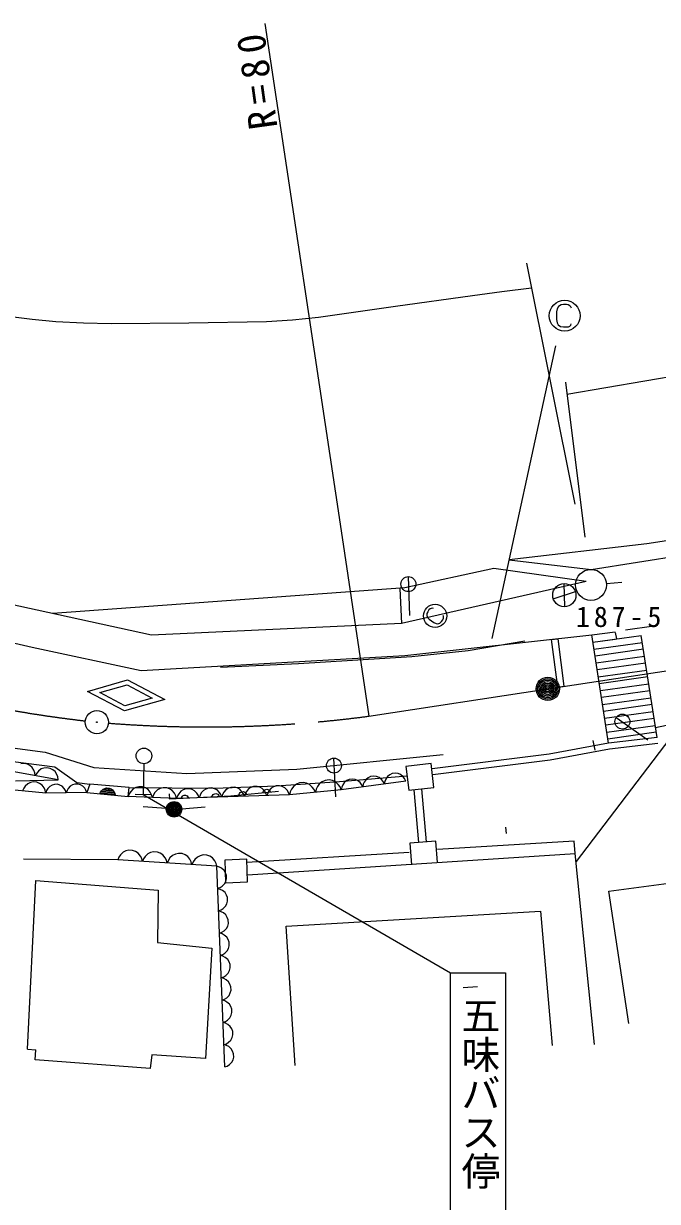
# Model space of a CAD drawing. Units: millimetres, scale not verified. Extents: x 40000 to 680000, y 20000 to 380000.
# Drawn here: x 257710 to 298484, y 243698 to 319413 of the extents above; entities that cross this region are included whole.
import ezdxf
from ezdxf.enums import TextEntityAlignment as Align

# ---------------------------------------------------------------- set-up
doc = ezdxf.new("R2010")
doc.units = ezdxf.units.MM
doc.header["$LTSCALE"] = 1000
doc.linetypes.add('CHAIN', pattern=[18.5, 12, -1.5, 3.5, -1.5])
doc.layers.add('S-BGD', color=7, linetype='Continuous', lineweight=13)
doc.styles.add('@ＭＳ ゴシック', font='')
doc.styles.add('ＭＳ ゴシック', font='')
doc.styles.get('@ＭＳ ゴシック').set_extended_font_data('@MS Gothic')
doc.styles.get('ＭＳ ゴシック').set_extended_font_data('MS Gothic')

msp = doc.modelspace()

# ---------------------------------------------------------------- linework, layer by layer
at = {"layer": 'S-BGD'}
for p, q in [((273224, 319413), (278133, 286800)), ((290064, 304019), (293162, 288529)), ((286587, 301943), (288480, 302182)), ((288480, 302182), (290384, 302417)), ((281633, 301257), (286587, 301943)), ((292441, 301359), (292286, 301329)), ((292636, 301359), (292441, 301359)), ((292751, 301329), (292636, 301359)), ((256726, 300613), (258259, 300406)), ((276689, 300549), (281633, 301257)), ((292031, 301079), (291991, 300879)), ((291991, 300879), (291991, 300389)), ((292126, 301219), (292031, 301079)), ((292286, 301329), (292126, 301219)), ((292665, 295599), (324735, 301048)), ((292846, 301274), (292751, 301329)), ((292916, 301204), (292846, 301274)), ((292956, 301109), (292916, 301204)), ((258259, 300406), (259797, 300259)), ((259797, 300259), (261561, 300171)), ((261561, 300171), (263340, 300142)), ((263340, 300142), (268337, 300172)), ((268337, 300172), (273330, 300254)), ((273330, 300254), (275011, 300372)), ((275011, 300372), (276689, 300549)), ((291991, 300389), (292031, 300179)), ((292031, 300179), (292106, 300054)), ((292106, 300054), (292251, 299949)), ((292251, 299949), (292431, 299909)), ((292431, 299909), (292621, 299909)), ((292621, 299909), (292766, 299924)), ((292766, 299924), (292841, 299969)), ((292841, 299969), (292911, 300034)), ((292911, 300034), (292941, 300104)), ((291935, 298699), (287821, 279891)), ((292571, 296360), (293805, 286392)), ((326568, 290408), (297811, 285966)), ((294220, 284322), (326663, 289445)), ((278133, 286800), (279926, 274891)), ((297811, 285966), (288948, 284945)), ((288948, 284945), (294220, 284322)), ((265938, 280091), (247267, 284192)), ((287964, 284378), (282239, 283131)), ((293891, 283545), (287964, 284378)), ((293891, 283545), (282019, 280847)), ((293891, 283545), (282019, 280847)), ((282442, 283859), (282543, 281367)), ((292471, 283416), (292514, 281925)), ((295206, 283411), (296202, 283495)), ((282239, 283131), (259584, 281487)), ((281913, 283108), (282019, 280847)), ((291783, 282443), (293203, 282899)), ((246388, 282034), (258260, 279336)), ((283789, 281725), (283704, 281606)), ((283857, 281783), (283789, 281725)), ((283932, 281817), (283857, 281783)), ((284005, 281829), (283932, 281817)), ((284080, 281813), (284005, 281829)), ((283655, 281498), (283654, 281352)), ((283654, 281352), (283698, 281233)), ((283704, 281606), (283655, 281498)), ((283698, 281233), (283803, 281122)), ((283803, 281122), (284103, 280910)), ((284103, 280910), (284249, 280844)), ((284485, 280879), (284588, 280971)), ((284588, 280971), (284670, 281088)), ((284670, 281088), (284724, 281183)), ((284719, 281320), (284689, 281368)), ((284729, 281249), (284719, 281320)), ((284724, 281183), (284729, 281249)), ((282019, 280847), (265938, 280091)), ((284249, 280844), (284358, 280835)), ((284358, 280835), (284485, 280879)), ((294258, 280114), (295764, 280304)), ((295769, 280279), (295844, 279857)), ((296429, 280444), (298242, 280708)), ((282235, 278796), (294258, 280114)), ((289961, 279723), (286316, 279093)), ((291679, 279821), (292075, 279873)), ((292075, 276758), (291679, 279821)), ((292075, 279873), (292472, 276810)), ((295333, 273163), (294258, 280114)), ((294330, 279648), (297446, 280078)), ((294330, 279648), (295762, 279847)), ((294399, 279203), (297515, 279636)), ((298461, 273531), (297446, 280078)), ((258260, 279336), (265275, 277825)), ((265275, 277825), (282235, 278796)), ((282675, 278712), (275390, 278254)), ((286316, 279093), (282675, 278712)), ((297584, 279191), (294467, 278758)), ((294536, 278314), (297653, 278746)), ((275390, 278254), (270384, 278029)), ((297722, 278301), (294605, 277869)), ((261816, 276487), (264406, 277223)), ((264406, 277223), (266789, 275970)), ((294674, 277424), (297791, 277857)), ((297859, 277412), (294743, 276979)), ((298362, 274168), (314457, 277476)), ((264199, 275234), (261816, 276487)), ((262620, 276403), (264373, 276902)), ((264233, 275555), (262620, 276403)), ((264373, 276902), (265986, 276054)), ((292075, 276758), (292472, 276810)), ((294811, 276534), (297928, 276967)), ((297997, 276522), (294880, 276090)), ((266789, 275970), (264199, 275234)), ((265986, 276054), (264233, 275555)), ((294949, 275645), (298066, 276078)), ((298135, 275633), (295018, 275200)), ((295087, 274755), (298204, 275188)), ((244788, 274481), (259102, 272580)), ((298273, 274743), (295156, 274311)), ((295224, 273866), (298342, 274299)), ((295838, 274816), (297874, 273376)), ((299284, 273450), (293260, 265548)), ((294329, 273337), (294454, 272699)), ((298410, 273854), (295293, 273421)), ((298461, 273531), (295333, 273163)), ((247694, 273142), (259726, 271632)), ((259102, 272580), (262229, 271599)), ((295333, 273163), (291525, 272453)), ((295393, 272767), (291586, 272058)), ((298507, 273133), (295393, 272767)), ((257727, 271847), (257543, 271823)), ((257956, 271806), (257727, 271847)), ((265443, 271837), (265400, 269865)), ((275286, 271476), (284699, 272427)), ((277651, 272196), (277765, 269704)), ((283935, 271846), (282307, 271660)), ((284111, 270313), (283935, 271846)), ((291525, 272453), (283995, 271507)), ((291586, 272058), (284045, 271110)), ((259945, 270804), (255512, 271608)), ((258119, 271719), (257956, 271806)), ((258266, 271601), (258119, 271719)), ((258380, 271412), (258266, 271601)), ((258443, 271252), (258380, 271412)), ((258467, 271072), (258443, 271252)), ((258557, 271231), (258467, 271072)), ((258668, 271360), (258557, 271231)), ((258842, 271496), (258668, 271360)), ((259020, 271555), (258842, 271496)), ((259204, 271579), (259020, 271555)), ((259433, 271538), (259204, 271579)), ((259597, 271451), (259433, 271538)), ((259743, 271333), (259597, 271451)), ((259726, 271632), (261138, 270634)), ((259858, 271144), (259743, 271333)), ((259920, 270984), (259858, 271144)), ((262229, 271599), (268208, 271200)), ((268208, 271200), (275286, 271476)), ((278035, 270682), (282376, 271062)), ((281264, 271122), (281123, 271019)), ((281420, 271196), (281264, 271122)), ((281634, 271226), (281420, 271196)), ((281804, 271196), (281634, 271226)), ((281967, 271134), (281804, 271196)), ((282123, 271000), (281967, 271134)), ((282307, 271660), (282483, 270127)), ((259146, 269952), (248620, 270950)), ((257184, 270745), (259945, 270804)), ((257819, 270400), (257719, 270262)), ((257981, 270551), (257819, 270400)), ((258155, 270626), (257981, 270551)), ((258337, 270666), (258155, 270626)), ((258570, 270644), (258337, 270666)), ((258742, 270570), (258570, 270644)), ((258899, 270464), (258742, 270570)), ((259029, 270285), (258899, 270464)), ((259398, 270378), (259271, 270232)), ((259542, 270458), (259398, 270378)), ((259696, 270509), (259542, 270458)), ((259900, 270511), (259696, 270509)), ((260055, 270463), (259900, 270511)), ((259945, 270804), (259920, 270984)), ((260201, 270386), (260055, 270463)), ((260330, 270242), (260201, 270386)), ((260713, 270390), (260587, 270245)), ((260857, 270471), (260713, 270390)), ((261012, 270521), (260857, 270471)), ((261215, 270523), (261012, 270521)), ((261138, 270634), (261966, 270512)), ((261370, 270475), (261215, 270523)), ((261516, 270398), (261370, 270475)), ((261645, 270254), (261516, 270398)), ((261966, 270512), (261776, 269976)), ((264499, 270317), (261966, 270512)), ((264439, 269730), (264499, 270317)), ((264499, 270317), (269998, 270268)), ((264941, 270306), (264765, 270220)), ((265127, 270356), (264941, 270306)), ((265368, 270346), (265127, 270356)), ((265549, 270279), (265368, 270346)), ((269998, 270268), (273968, 270414)), ((271054, 270317), (270885, 270257)), ((271279, 270324), (271054, 270317)), ((271452, 270275), (271279, 270324)), ((272337, 270304), (272180, 270212)), ((272506, 270364), (272337, 270304)), ((272731, 270371), (272506, 270364)), ((272903, 270322), (272731, 270371)), ((273066, 270240), (272903, 270322)), ((273789, 270351), (273632, 270258)), ((273958, 270411), (273789, 270351)), ((274183, 270418), (273958, 270411)), ((273968, 270414), (278035, 270682)), ((274355, 270369), (274183, 270418)), ((274518, 270287), (274355, 270369)), ((275087, 270397), (274943, 270198)), ((275261, 270516), (275087, 270397)), ((275450, 270598), (275261, 270516)), ((275708, 270623), (275450, 270598)), ((275910, 270580), (275708, 270623)), ((276104, 270498), (275910, 270580)), ((276284, 270331), (276104, 270498)), ((276400, 270179), (276284, 270331)), ((276609, 270364), (276529, 270192)), ((276753, 270563), (276609, 270364)), ((276927, 270681), (276753, 270563)), ((277116, 270763), (276927, 270681)), ((277374, 270789), (277116, 270763)), ((277576, 270746), (277374, 270789)), ((277769, 270664), (277576, 270746)), ((277950, 270497), (277769, 270664)), ((278066, 270344), (277950, 270497)), ((278148, 270159), (278066, 270344)), ((282298, 270724), (278148, 270159)), ((278181, 270326), (278148, 270159)), ((278243, 270471), (278181, 270326)), ((278357, 270642), (278243, 270471)), ((278498, 270746), (278357, 270642)), ((278653, 270820), (278498, 270746)), ((278868, 270849), (278653, 270820)), ((279037, 270819), (278868, 270849)), ((279201, 270757), (279037, 270819)), ((279356, 270623), (279201, 270757)), ((279458, 270499), (279356, 270623)), ((279531, 270347), (279458, 270499)), ((279565, 270514), (279531, 270347)), ((279626, 270660), (279565, 270514)), ((279740, 270830), (279626, 270660)), ((279881, 270934), (279740, 270830)), ((280036, 271008), (279881, 270934)), ((280251, 271037), (280036, 271008)), ((280420, 271008), (280251, 271037)), ((280584, 270945), (280420, 271008)), ((280740, 270811), (280584, 270945)), ((280841, 270688), (280740, 270811)), ((280914, 270536), (280841, 270688)), ((280948, 270702), (280914, 270536)), ((281009, 270848), (280948, 270702)), ((281123, 271019), (281009, 270848)), ((282224, 270876), (282123, 271000)), ((282298, 270724), (282224, 270876)), ((282483, 270127), (284111, 270313)), ((257719, 270262), (257642, 270094)), ((259106, 270130), (259029, 270285)), ((259146, 269952), (259106, 270130)), ((259197, 270103), (259146, 269952)), ((261776, 269976), (259146, 269952)), ((259271, 270232), (259197, 270103)), ((260410, 270115), (260330, 270242)), ((260461, 269964), (260410, 270115)), ((260512, 270116), (260461, 269964)), ((260587, 270245), (260512, 270116)), ((261725, 270127), (261645, 270254)), ((261776, 269976), (261725, 270127)), ((261776, 269976), (264439, 269730)), ((262610, 269899), (262660, 270010)), ((263606, 269807), (262610, 269899)), ((262641, 269959), (263587, 269872)), ((262660, 270010), (262726, 270102)), ((263567, 269936), (262671, 270019)), ((262714, 270078), (263533, 270002)), ((262726, 270102), (262834, 270202)), ((263494, 270069), (262770, 270135)), ((262834, 270202), (262949, 270252)), ((262835, 270192), (263438, 270137)), ((262949, 270252), (263069, 270279)), ((263326, 270210), (262955, 270244)), ((263069, 270279), (263224, 270264)), ((263224, 270264), (263337, 270216)), ((263337, 270216), (263441, 270146)), ((263441, 270146), (263528, 270028)), ((263528, 270028), (263579, 269925)), ((263579, 269925), (263606, 269807)), ((264510, 269907), (264439, 269730)), ((267557, 269594), (264439, 269730)), ((264606, 270055), (264510, 269907)), ((264765, 270220), (264606, 270055)), ((264890, 269876), (265902, 269854)), ((265400, 269865), (285182, 258385)), ((265716, 270178), (265549, 270279)), ((265861, 270000), (265716, 270178)), ((265948, 269844), (265861, 270000)), ((265998, 269662), (265948, 269844)), ((266068, 269839), (265998, 269662)), ((266165, 269987), (266068, 269839)), ((266324, 270152), (266165, 269987)), ((266500, 270238), (266324, 270152)), ((266685, 270288), (266500, 270238)), ((266927, 270278), (266685, 270288)), ((267108, 270211), (266927, 270278)), ((267077, 269890), (267104, 269547)), ((271048, 269753), (267104, 269547)), ((267275, 270110), (267108, 270211)), ((267419, 269932), (267275, 270110)), ((267506, 269776), (267419, 269932)), ((267557, 269594), (267506, 269776)), ((274816, 269828), (267557, 269594)), ((267610, 269763), (267557, 269594)), ((267689, 269907), (267610, 269763)), ((267825, 270071), (267689, 269907)), ((267982, 270164), (267825, 270071)), ((267840, 269585), (267857, 269644)), ((267857, 269644), (267885, 269694)), ((267885, 269694), (267929, 269751)), ((267929, 269751), (267983, 269784)), ((268151, 270224), (267982, 270164)), ((267983, 269784), (268040, 269805)), ((268040, 269805), (268118, 269809)), ((268118, 269809), (268177, 269794)), ((268376, 270231), (268151, 270224)), ((268177, 269794), (268234, 269767)), ((268234, 269767), (268285, 269715)), ((268285, 269715), (268318, 269668)), ((268318, 269668), (268340, 269611)), ((268548, 270182), (268376, 270231)), ((268711, 270100), (268548, 270182)), ((268857, 269945), (268711, 270100)), ((268949, 269806), (268857, 269945)), ((269009, 269641), (268949, 269806)), ((269061, 269810), (269009, 269641)), ((269140, 269954), (269061, 269810)), ((269277, 270118), (269140, 269954)), ((269434, 270210), (269277, 270118)), ((269602, 270270), (269434, 270210)), ((269828, 270278), (269602, 270270)), ((269812, 269689), (269829, 269747)), ((270000, 270229), (269828, 270278)), ((269829, 269747), (269856, 269797)), ((269856, 269797), (269901, 269855)), ((269901, 269855), (269954, 269887)), ((269954, 269887), (270012, 269908)), ((270162, 270147), (270000, 270229)), ((270012, 269908), (270089, 269912)), ((270089, 269912), (270149, 269898)), ((270149, 269898), (270206, 269871)), ((270309, 269992), (270162, 270147)), ((270206, 269871), (270257, 269818)), ((270257, 269818), (270290, 269771)), ((270290, 269771), (270311, 269715)), ((270401, 269853), (270309, 269992)), ((270461, 269688), (270401, 269853)), ((270513, 269856), (270461, 269688)), ((270592, 270001), (270513, 269856)), ((270729, 270165), (270592, 270001)), ((270885, 270257), (270729, 270165)), ((274116, 270059), (271048, 269753)), ((271614, 270193), (271452, 270275)), ((271566, 269805), (271580, 269864)), ((271580, 269864), (271605, 269915)), ((271605, 269915), (271647, 269975)), ((271761, 270038), (271614, 270193)), ((271647, 269975), (271699, 270010)), ((271699, 270010), (271755, 270033)), ((271755, 270033), (271833, 270041)), ((271853, 269900), (271761, 270038)), ((271833, 270041), (271893, 270030)), ((271912, 269734), (271853, 269900)), ((271893, 270030), (271950, 270005)), ((271965, 269903), (271912, 269734)), ((271950, 270005), (272004, 269955)), ((272044, 270047), (271965, 269903)), ((272004, 269955), (272039, 269910)), ((272039, 269910), (272063, 269854)), ((272180, 270212), (272044, 270047)), ((273213, 270085), (273066, 270240)), ((273100, 269958), (273114, 270017)), ((273114, 270017), (273139, 270068)), ((273139, 270068), (273181, 270128)), ((273181, 270128), (273233, 270163)), ((273304, 269946), (273213, 270085)), ((273233, 270163), (273290, 270186)), ((273290, 270186), (273367, 270194)), ((273364, 269781), (273304, 269946)), ((273417, 269950), (273364, 269781)), ((273367, 270194), (273427, 270182)), ((273496, 270094), (273417, 269950)), ((273427, 270182), (273485, 270158)), ((273485, 270158), (273539, 270108)), ((273632, 270258), (273496, 270094)), ((273539, 270108), (273573, 270062)), ((273573, 270062), (273598, 270007)), ((274664, 270132), (274518, 270287)), ((274756, 269993), (274664, 270132)), ((274816, 269828), (274756, 269993)), ((278148, 270159), (274816, 269828)), ((274864, 270026), (274816, 269828)), ((274943, 270198), (274864, 270026)), ((276482, 269993), (276400, 270179)), ((276529, 270192), (276482, 269993)), ((283132, 266774), (282826, 270166)), ((283630, 266819), (283324, 270211)), ((266890, 268947), (265395, 269069)), ((267887, 268943), (269383, 269053)), ((288705, 267756), (288761, 267360)), ((284227, 266865), (282553, 266726)), ((282553, 266726), (282669, 265336)), ((284343, 265476), (284227, 266865)), ((293134, 266848), (284343, 266313)), ((293194, 266073), (293134, 266848)), ((263841, 265831), (263766, 265652)), ((263943, 265981), (263841, 265831)), ((264110, 266146), (263943, 265981)), ((264291, 266230), (264110, 266146)), ((264482, 266278), (264291, 266230)), ((264729, 266262), (264482, 266278)), ((264912, 266190), (264729, 266262)), ((265081, 266083), (264912, 266190)), ((265226, 265898), (265081, 266083)), ((265311, 265737), (265226, 265898)), ((265536, 265878), (265435, 265729)), ((265703, 266043), (265536, 265878)), ((265884, 266128), (265703, 266043)), ((266075, 266175), (265884, 266128)), ((266322, 266159), (266075, 266175)), ((266505, 266088), (266322, 266159)), ((266675, 265981), (266505, 266088)), ((266819, 265795), (266675, 265981)), ((266904, 265634), (266819, 265795)), ((267129, 265775), (267028, 265626)), ((267296, 265941), (267129, 265775)), ((267477, 266025), (267296, 265941)), ((267668, 266073), (267477, 266025)), ((267915, 266057), (267668, 266073)), ((268099, 265985), (267915, 266057)), ((268268, 265878), (268099, 265985)), ((268412, 265693), (268268, 265878)), ((268889, 265838), (268722, 265673)), ((269070, 265922), (268889, 265838)), ((269261, 265970), (269070, 265922)), ((269508, 265954), (269261, 265970)), ((269692, 265882), (269508, 265954)), ((269861, 265775), (269692, 265882)), ((270005, 265590), (269861, 265775)), ((282506, 266127), (272082, 265478)), ((272109, 264685), (293194, 266073)), ((294442, 253796), (293194, 266073)), ((263766, 265652), (257702, 265704)), ((270138, 265241), (263766, 265652)), ((265359, 265550), (265311, 265737)), ((265435, 265729), (265359, 265550)), ((266952, 265447), (266904, 265634)), ((267028, 265626), (266952, 265447)), ((268497, 265531), (268412, 265693)), ((268545, 265344), (268497, 265531)), ((268621, 265523), (268545, 265344)), ((268722, 265673), (268621, 265523)), ((270090, 265428), (270005, 265590)), ((270138, 265241), (270090, 265428)), ((270305, 265191), (270138, 265241)), ((270652, 252343), (270138, 265241)), ((270448, 265114), (270305, 265191)), ((270611, 264980), (270448, 265114)), ((272075, 265690), (270662, 265642)), ((270662, 265642), (270711, 264185)), ((272124, 264233), (272075, 265690)), ((295366, 263641), (305588, 265007)), ((257968, 253496), (258507, 264335)), ((258507, 264335), (266380, 263698)), ((270704, 264826), (270611, 264980)), ((270646, 264106), (270726, 264267)), ((270764, 264660), (270704, 264826)), ((270726, 264267), (270773, 264438)), ((270773, 264438), (270764, 264660)), ((266380, 263698), (266331, 260338)), ((270195, 263808), (270358, 263868)), ((270362, 263757), (270195, 263808)), ((270358, 263868), (270494, 263960)), ((270505, 263681), (270362, 263757)), ((270494, 263960), (270646, 264106)), ((270669, 263547), (270505, 263681)), ((270761, 263393), (270669, 263547)), ((270711, 264185), (272124, 264233)), ((296653, 255136), (295366, 263641)), ((270703, 262673), (270783, 262834)), ((270821, 263227), (270761, 263393)), ((270783, 262834), (270830, 263004)), ((270830, 263004), (270821, 263227)), ((270252, 262375), (270415, 262435)), ((270419, 262324), (270252, 262375)), ((270415, 262435), (270551, 262527)), ((270562, 262247), (270419, 262324)), ((270551, 262527), (270703, 262673)), ((270726, 262114), (270562, 262247)), ((270818, 261960), (270726, 262114)), ((274609, 261387), (290951, 262363)), ((290951, 262363), (291721, 253730)), ((270608, 261094), (270760, 261240)), ((270760, 261240), (270840, 261401)), ((270878, 261793), (270818, 261960)), ((270840, 261401), (270887, 261571)), ((270887, 261571), (270878, 261793)), ((275174, 252445), (274609, 261387)), ((270309, 260942), (270472, 261002)), ((270476, 260891), (270309, 260942)), ((270472, 261002), (270608, 261094)), ((270620, 260814), (270476, 260891)), ((270783, 260681), (270620, 260814)), ((270875, 260526), (270783, 260681)), ((270935, 260360), (270875, 260526)), ((266331, 260338), (269813, 259970)), ((269813, 259970), (269421, 252883)), ((270665, 259660), (270818, 259806)), ((270818, 259806), (270897, 259968)), ((270897, 259968), (270944, 260138)), ((270944, 260138), (270935, 260360)), ((270366, 259509), (270529, 259569)), ((270534, 259458), (270366, 259509)), ((270529, 259569), (270665, 259660)), ((270677, 259381), (270534, 259458)), ((270840, 259248), (270677, 259381)), ((270932, 259093), (270840, 259248)), ((270993, 258927), (270932, 259093)), ((270586, 258136), (270723, 258227)), ((270723, 258227), (270875, 258373)), ((270875, 258373), (270954, 258534)), ((270954, 258534), (271001, 258705)), ((271001, 258705), (270993, 258927)), ((285182, 242131), (285182, 258385)), ((285182, 258385), (288701, 258385)), ((288701, 258385), (288701, 242131)), ((270424, 258075), (270586, 258136)), ((270591, 258025), (270424, 258075)), ((270734, 257948), (270591, 258025)), ((270897, 257814), (270734, 257948)), ((270989, 257660), (270897, 257814)), ((271050, 257494), (270989, 257660)), ((271058, 257272), (271050, 257494)), ((286906, 257497), (285994, 257427)), ((270481, 256642), (270643, 256703)), ((270643, 256703), (270780, 256794)), ((270780, 256794), (270932, 256940)), ((270932, 256940), (271011, 257101)), ((271011, 257101), (271058, 257272)), ((270648, 256591), (270481, 256642)), ((270791, 256515), (270648, 256591)), ((270954, 256381), (270791, 256515)), ((271046, 256227), (270954, 256381)), ((271107, 256061), (271046, 256227)), ((271116, 255839), (271107, 256061)), ((270538, 255209), (270700, 255269)), ((270705, 255158), (270538, 255209)), ((270700, 255269), (270837, 255361)), ((270837, 255361), (270989, 255507)), ((270989, 255507), (271069, 255668)), ((271069, 255668), (271116, 255839)), ((270848, 255081), (270705, 255158)), ((271011, 254948), (270848, 255081)), ((271103, 254794), (271011, 254948)), ((271164, 254628), (271103, 254794)), ((271126, 254235), (271173, 254405)), ((271173, 254405), (271164, 254628)), ((270595, 253776), (270758, 253836)), ((270762, 253725), (270595, 253776)), ((270758, 253836), (270894, 253928)), ((270905, 253648), (270762, 253725)), ((270894, 253928), (271046, 254074)), ((271068, 253515), (270905, 253648)), ((271046, 254074), (271126, 254235)), ((257968, 253496), (258507, 253447)), ((258458, 252809), (258507, 253447)), ((265963, 253128), (265865, 252245)), ((269421, 252883), (265963, 253128)), ((271160, 253361), (271068, 253515)), ((271221, 253194), (271160, 253361)), ((271183, 252802), (271230, 252972)), ((271230, 252972), (271221, 253194)), ((265865, 252245), (258458, 252809)), ((270652, 252343), (270815, 252403)), ((270815, 252403), (270951, 252495)), ((270951, 252495), (271103, 252641)), ((271103, 252641), (271183, 252802))]:
    msp.add_line(p, q, dxfattribs=at)
at = {"layer": 'S-BGD', "linetype": 'CHAIN'}
for p, q in [((291429, 276648), (361165, 287298)), ((279926, 274891), (291429, 276648))]:
    msp.add_line(p, q, dxfattribs=at)
at = {"layer": 'S-BGD'}
for centre, radius in [((292516, 300634), 995), ((294209, 283328), 995), ((282461, 283378), 481), ((292494, 282670), 746), ((284181, 281338), 746), ((291429, 276648), 750), ((291429, 276648), 656), ((291429, 276648), 562), ((291429, 276648), 469), ((291429, 276648), 375), ((291429, 276648), 281), ((291429, 276644), 188), ((291429, 276648), 93.8), ((262429, 274505), 746), ((296231, 274539), 481), ((262429, 274505), 22.5), ((265453, 272340), 502), ((277673, 271715), 481), ((267389, 268907), 498), ((267389, 268907), 440), ((267389, 268907), 382), ((267389, 268907), 322), ((267389, 268907), 265), ((267389, 268907), 195), ((267389, 268907), 135), ((267389, 268907), 77.5), ((267389, 268907), 15)]:
    msp.add_circle(centre, radius, dxfattribs=at)
at = {"layer": 'S-BGD', "linetype": 'CHAIN'}
for centre, start, end in [((270805, 354065), 246.87628, 263.45306), ((269421, 354199), 265.52295, 277.54565)]:
    msp.add_arc(centre, 80000, start, end, dxfattribs=at)

# ---------------------------------------------------------------- texts
at = {"layer": 'S-BGD', "style": '@ＭＳ ゴシック'}
msp.add_text('五味バス停', height=1833, rotation=270, dxfattribs=at).set_placement((285630, 256913), align=Align.BOTTOM_LEFT)
at = {"layer": 'S-BGD', "insert": (274080, 312740), "char_height": 1833, "attachment_point": 7, "rotation": 97.9, "style": 'ＭＳ ゴシック'}
msp.add_mtext('\\T1.32;R=80', dxfattribs=at)
at = {"layer": 'S-BGD', "insert": (293239, 280602), "char_height": 1320, "attachment_point": 7, "style": 'ＭＳ ゴシック'}
msp.add_mtext('\\T1.28;187-54-0-1', dxfattribs=at)

doc.saveas('drawing.dxf')
